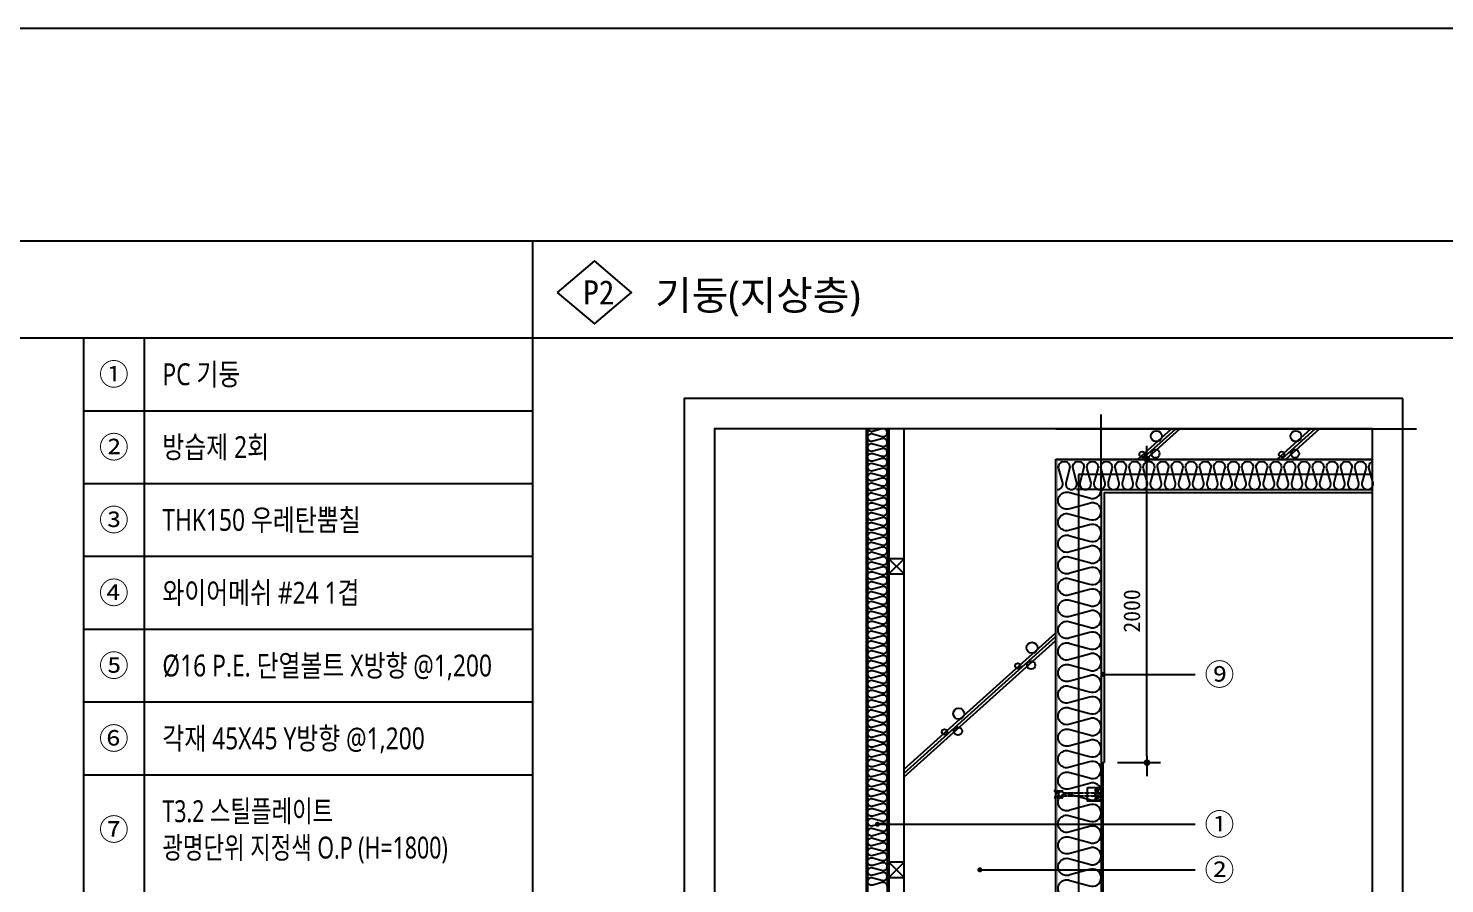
# Model space of a CAD drawing. Header units: millimetres. Extents: x 1008970 to 1091919, y 939088 to 948574.
# Drawn here: x 1065331 to 1069559, y 945790 to 948343 of the extents above; entities that cross this region are included whole.
import ezdxf
from ezdxf.enums import TextEntityAlignment as Align

# ---------------------------------------------------------------- set-up
doc = ezdxf.new("R2010")
doc.units = ezdxf.units.MM
doc.header["$LTSCALE"] = 5
doc.header["$MEASUREMENT"] = 0
doc.header["$PDSIZE"] = -10
doc.linetypes.add('HIDDEN', pattern=[0.375, 0.25, -0.125])
doc.linetypes.add('JIS_02_0.7', pattern=[1.35, 0.75, -0.6])
doc.layers.get('0').update_dxf_attribs({"linetype": 'CONTINUOUS'})
doc.layers.get('Defpoints').update_dxf_attribs({"color": 153, "linetype": 'CONTINUOUS'})
for name, color, linetype in [('0612_ACL WALL', 4, 'CONTINUOUS'), ('5TXT', 7, 'CONTINUOUS'), ('AA-AXIS-DIM7', 7, 'CONTINUOUS'), ('CON', 2, 'CONTINUOUS'), ('conc', 2, 'CONTINUOUS'), ('DIM', 7, 'CONTINUOUS'), ('FIN', 5, 'CONTINUOUS'), ('HATCH', 9, 'CONTINUOUS'), ('TEXT', 7, 'CONTINUOUS'), ('WALL3', 3, 'CONTINUOUS'), ('단열재', 11, 'CONTINUOUS'), ('볼트', 253, 'JIS_02_0.7'), ('일람 벽체', 7, 'CONTINUOUS')]:
    doc.layers.add(name, color=color, linetype=linetype)
doc.styles.add('MG', font='malgun.ttf')
doc.styles.add('돋움', font='')
doc.styles.add('돋움체', font='')
doc.styles.add('한글', font='malgun.ttf')
doc.styles.get('돋움').set_extended_font_data('DotumChe')
doc.styles.get('돋움체').set_extended_font_data('DotumChe')
doc.dimstyles.new('DIM_5', dxfattribs={"dimscale": 5, "dimtxt": 3, "dimasz": 1, "dimexe": 2, "dimexo": 2, "dimgap": 1, "dimtad": 1, "dimdec": 0, "dimzin": 0, "dimdsep": 46, "dimtxsty": 'MG', "dimblk1": 'DIMDOT', "dimblk2": 'DIMDOT', "dimsah": 1, "dimcen": 0.09, "dimdle": 2, "dimclrd": 7, "dimclre": 7, "dimclrt": 3, "dimadec": 0, "dimazin": 0, "dimtfac": 1, "dimtdec": 0, "dimtix": 1, "dimtmove": 2, "dimatfit": 3, "dimldrblk": 'DIMDOT', "dimfxl": 2, "dimtolj": 1, "dimtzin": 0, "dimarcsym": 0})
doc.dimstyles.new('SDIM', dxfattribs={"dimscale": 10, "dimtxt": 2.5, "dimasz": 1, "dimexe": 2, "dimexo": 2, "dimgap": 1, "dimtad": 1, "dimdsep": 46, "dimtxsty": '돋움', "dimblk1": '_RXDOT', "dimblk2": '_RXDOT', "dimsah": 1, "dimcen": 3, "dimclrd": 7, "dimclre": 7, "dimclrt": 3, "dimadec": 0, "dimazin": 0, "dimtfac": 1, "dimtix": 1, "dimtmove": 2, "dimatfit": 3, "dimfxl": 1, "dimtolj": 1, "dimtzin": 0, "dimarcsym": 0})

# ---------------------------------------------------------------- blocks, each defined once
blk = doc.blocks.new('zw$8367')
blk.add_line((1287, 5), (1287, 369))
blk.add_lwpolyline([(913, 374), (1287, 374), (1287, 0), (913, 0)], close=True)
at = {"layer": '볼트'}
for p, q in [((16, 292), (121, 284)), ((16, 268), (235, 268)), ((16, 106), (235, 106)), ((16, 82), (121, 90)), ((40, 243), (40, 131)), ((121, 284), (235, 284)), ((121, 203), (121, 171)), ((121, 90), (235, 90)), ((186, 106), (235, 106)), ((261, 228), (1125, 228)), ((261, 146), (1125, 146)), ((1125, 321), (1125, 53)), ((1125, 236), (1206, 236)), ((1125, 146), (1125, 228)), ((1125, 138), (1206, 138)), ((1133, 329), (1279, 329)), ((1133, 45), (1279, 45)), ((1141, 329), (1141, 45)), ((1157, 329), (1157, 45)), ((1173, 329), (1173, 45)), ((1190, 329), (1190, 45)), ((1206, 329), (1206, 45)), ((1206, 232), (1279, 232)), ((1206, 142), (1279, 142)), ((1287, 321), (1287, 240)), ((1287, 134), (1287, 53))]:
    blk.add_line(p, q, dxfattribs=at)
for centre, radius, start, end in [((16, 276), 16.2, 90, 165.5225), ((16, 284), 16.2, 194.4775, 270), ((16, 90), 16.2, 90, 165.5225), ((16, 98), 16.2, 194.4775, 270), ((64, 243), 24.3, 78.463, 180), ((64, 131), 24.3, 180, 281.537), ((56, 203), 64.9, 0, 78.463), ((56, 171), 64.9, 281.537, 0), ((186, 203), 64.9, 33.0557, 180), ((186, 171), 64.9, 180, 326.9443), ((235, 276), 8.11, 0, 90), ((235, 276), 8.11, 270, 0), ((235, 98), 8.11, 0, 90), ((235, 98), 8.11, 270, 0), ((261, 252), 24.3, 213.0557, 270), ((261, 122), 24.3, 90, 146.9443), ((1133, 321), 8.11, 90, 180), ((1133, 53), 8.11, 180, 270), ((1279, 321), 8.11, 0, 90), ((1279, 240), 8.11, 270, 0), ((1279, 134), 8.11, 0, 90), ((1279, 53), 8.11, 270, 0)]:
    blk.add_arc(centre, radius, start, end, dxfattribs=at)
blk = doc.blocks.new('DIMDOT')
at = {"linetype": 'Continuous'}
blk.add_line((-2, 0), (2, 0), dxfattribs=at)
for radius in [0.5, 0.25]:
    blk.add_circle((0, 0), radius, dxfattribs=at)
blk = doc.blocks.new('_RXDOT')
at = {"color": 0, "linetype": 'ByBlock'}
blk.add_line((-1, 0), (2, 0), dxfattribs=at)
at = {"color": 0, "linetype": 'ByBlock', "const_width": 0.5}
blk.add_lwpolyline([(-0.25, 0, 1), (0.25, 0, 1)], format="xyb", close=True, dxfattribs=at)
blk = doc.blocks.new('*D18')
at = {"layer": 'Defpoints', "color": 0, "transparency": 16777216}
for p in [(1068542.9, 947056.8), (1068670.6, 947056.8), (1068542.9, 946151.3)]:
    blk.add_point(p, dxfattribs=at)
at = {"layer": 'DIM', "color": 7, "lineweight": -2, "transparency": 16777216}
for p, q in [((1068582.9, 947056.8), (1068710.6, 947056.8)), ((1068670.6, 946171.3), (1068670.6, 947036.8)), ((1068582.9, 946151.3), (1068710.6, 946151.3))]:
    blk.add_line(p, q, dxfattribs=at)
at = {"layer": 'DIM', "color": 7, "lineweight": -2, "transparency": 16777216, "xscale": 20, "yscale": 20, "zscale": 20}
for p, rotation in [((1068670.6, 947056.8), 90), ((1068670.6, 946151.3), 270)]:
    blk.add_blockref('_RXDOT', p, dxfattribs=dict(at, rotation=rotation))
at = {"layer": 'DIM', "color": 3, "transparency": 16777216, "insert": (1068625.6, 946604), "char_height": 50, "attachment_point": 5, "rotation": 90, "style": '돋움'}
blk.add_mtext('\\A1;2000', dxfattribs=at)

msp = doc.modelspace()

# ---------------------------------------------------------------- linework, layer by layer
for p, q in [((1073767.213, 948342.513), (1059370.333, 948342.513)), ((1065495.993, 947418.938), (1065495.993, 943443.944)), ((1065677.086, 947418.938), (1065677.086, 943443.944)), ((1065495.993, 947201.626), (1066836.082, 947201.626)), ((1065495.993, 946984.314), (1066836.082, 946984.314)), ((1065495.993, 946767.003), (1066836.082, 946767.003)), ((1065495.993, 946549.691), (1066836.082, 946549.691)), ((1065495.993, 946332.379), (1066836.082, 946332.379)), ((1065495.993, 946115.067), (1066836.082, 946115.067))]:
    msp.add_line(p, q)
msp.add_lwpolyline([(1073536.528, 939179.201), (1059664.794, 939179.201), (1059664.794, 947708.687), (1073536.528, 947708.687)], close=True)
at = {"color": 6}
msp.add_lwpolyline([(1068402.538, 943724.638, 0.905, 0.905, 0), (1068402.538, 947052.224, 0.905, 0.905, 0), (1069344.222, 947052.224, 0.905, 0.905, 0)], format="xyseb", dxfattribs=at)
at = {"layer": '0612_ACL WALL', "linetype": 'ByBlock'}
for p, q in [((1067832.094, 947147.298), (1067832.094, 943634.092)), ((1067836.622, 947147.298), (1067836.622, 943634.092)), ((1067895.477, 947147.298), (1067895.477, 943634.092)), ((1067900.004, 947147.298), (1067900.004, 943634.092))]:
    msp.add_line(p, q, dxfattribs=at)
at = {"layer": '5TXT'}
for p, q in [((1066836.082, 947708.687), (1066836.082, 939179.201)), ((1059664.794, 947418.938), (1073536.528, 947418.938))]:
    msp.add_line(p, q, dxfattribs=at)
at = {"layer": 'CON', "ltscale": 5}
for p, q in [((1067945.277, 943634.092), (1067945.277, 947147.298)), ((1068398.01, 947056.752), (1069344.222, 947056.752)), ((1068398.01, 943724.638), (1068398.01, 947056.752))]:
    msp.add_line(p, q, dxfattribs=at)
at = {"layer": 'conc', "color": 3}
for p, q in [((1067900.004, 946759.674), (1067945.277, 946714.401)), ((1067900.004, 946714.401), (1067945.277, 946759.674)), ((1067900.004, 945854.208), (1067945.277, 945808.935)), ((1067900.004, 945808.935), (1067945.277, 945854.208))]:
    msp.add_line(p, q, dxfattribs=at)
for points in [[(1067900.004, 946714.401), (1067945.277, 946714.401), (1067945.277, 946759.674), (1067900.004, 946759.674)], [(1067900.004, 945808.935), (1067945.277, 945808.935), (1067945.277, 945854.208), (1067900.004, 945854.208)]]:
    msp.add_lwpolyline(points, close=True, dxfattribs=at)
at = {"layer": 'Defpoints'}
for p, q in [((1068533.83, 946966.205), (1068533.83, 947190.368)), ((1068398.01, 947147.298), (1069474.878, 947147.298)), ((1068533.83, 946966.205), (1068459.994, 946966.205))]:
    msp.add_line(p, q, dxfattribs=at)
at = {"layer": 'Defpoints', "color": 139}
for points in [[(1069434.768, 947237.845), (1067288.815, 947237.845), (1067288.815, 943543.545), (1069434.768, 943543.545)], [(1069344.222, 947147.298), (1067379.361, 947147.298), (1067379.361, 943634.092), (1069344.222, 943634.092)]]:
    msp.add_lwpolyline(points, close=True, dxfattribs=at)
at = {"layer": 'FIN'}
for p, q in [((1068542.885, 946957.15), (1069344.222, 946957.15)), ((1068542.885, 946957.15), (1068542.885, 946151.286)), ((1068533.814, 946151.286), (1068542.885, 946151.286))]:
    msp.add_line(p, q, dxfattribs=at)
at = {"layer": 'HATCH'}
for p, q in [((1068642.905, 947056.752), (1068743.512, 947147.298)), ((1068655.71, 947056.752), (1068756.317, 947147.298)), ((1068668.515, 947056.752), (1068769.122, 947147.298)), ((1069059.432, 947056.752), (1069160.04, 947147.298)), ((1069072.238, 947056.752), (1069172.845, 947147.298)), ((1069085.043, 947056.752), (1069185.65, 947147.298)), ((1067945.277, 946131.615), (1068398.01, 946539.074)), ((1067945.277, 946120.09), (1068398.01, 946527.55)), ((1067945.277, 946108.565), (1068398.01, 946516.025))]:
    msp.add_line(p, q, dxfattribs=at)
for centre, radius in [((1068698.515, 947125.57), 16.298), ((1069115.043, 947125.57), 16.298), ((1068656.077, 947071.331), 8.149), ((1068696.067, 947073.37), 12.224), ((1069072.605, 947071.331), 8.149), ((1069112.594, 947073.37), 12.224), ((1068327.403, 946494.297), 16.298), ((1068284.965, 946440.057), 8.149), ((1068324.955, 946442.096), 12.224), ((1068108.685, 946297.45), 16.298), ((1068066.247, 946243.211), 8.149), ((1068106.237, 946245.25), 12.224)]:
    msp.add_circle(centre, radius, dxfattribs=at)
at = {"layer": 'WALL3'}
msp.add_line((1068538.357, 946151.286), (1068538.357, 943815.185), dxfattribs=at)
at = {"layer": 'WALL3', "linetype": 'HIDDEN'}
msp.add_lwpolyline([(1069344.222, 947011.478), (1068465.92, 947011.478), (1068465.92, 943724.638)], dxfattribs=at)
at = {"layer": '단열재'}
for q in [(1068533.83, 943815.185), (1069344.222, 946966.205)]:
    msp.add_line((1068533.83, 946966.205), q, dxfattribs=at)
at = {"layer": '단열재', "color": 9}
msp.add_lwpolyline([(1067895.477, 945782.309, 0.52485566), (1067879.527, 945793.315), (1067852.571, 945786.017, -1.44919786), (1067852.571, 945808.029), (1067879.527, 945800.731, 0.52485566), (1067895.477, 945811.736, 0.52485566), (1067879.527, 945822.742), (1067852.571, 945815.444, -1.44919786), (1067852.571, 945837.456), (1067879.527, 945830.158, 0.52485566), (1067895.477, 945841.164, 0.52485566), (1067879.527, 945852.17), (1067852.571, 945844.872, -1.44919786), (1067852.571, 945866.884), (1067879.527, 945859.586, 0.52485566), (1067895.477, 945870.592, 0.52485566), (1067879.527, 945881.598), (1067852.571, 945874.3, -1.44919786), (1067852.571, 945896.311), (1067879.527, 945889.013, 0.52485566), (1067895.477, 945900.019, 0.52485566), (1067879.527, 945911.025), (1067852.571, 945903.727, -1.44919786), (1067852.571, 945925.739), (1067879.527, 945918.441, 0.52485566), (1067895.477, 945929.447, 0.52485566), (1067879.527, 945940.453), (1067852.571, 945933.155, -1.44919786), (1067852.571, 945955.167), (1067879.527, 945947.869, 0.52485566), (1067895.477, 945958.875, 0.52485566), (1067879.527, 945969.881), (1067852.571, 945962.582, -1.44919786), (1067852.571, 945984.594), (1067879.527, 945977.296, 0.52485566), (1067895.477, 945988.302, 0.52485566), (1067879.527, 945999.308), (1067852.571, 945992.01, -1.44919786), (1067852.571, 946014.022), (1067879.527, 946006.724, 0.52485566), (1067895.477, 946017.73, 0.52485566), (1067879.527, 946028.736), (1067852.571, 946021.438, -1.44919786), (1067852.571, 946043.45), (1067879.527, 946036.152, 0.52485566), (1067895.477, 946047.158, 0.52485566), (1067879.527, 946058.163), (1067852.571, 946050.865, -1.44919786), (1067852.571, 946072.877), (1067879.527, 946065.579, 0.52485566), (1067895.477, 946076.585, 0.52485566), (1067879.527, 946087.591), (1067852.571, 946080.293, -1.44919786), (1067852.571, 946102.305), (1067879.527, 946095.007, 0.52485566), (1067895.477, 946106.013, 0.52485566), (1067879.527, 946117.019), (1067852.571, 946109.721, -1.44919786), (1067852.571, 946131.733), (1067879.527, 946124.434, 0.52485566), (1067895.477, 946135.44, 0.52485566), (1067879.527, 946146.446), (1067852.571, 946139.148, -1.44919786), (1067852.571, 946161.16), (1067879.527, 946153.862, 0.52485566), (1067895.477, 946164.868, 0.52485566), (1067879.527, 946175.874), (1067852.571, 946168.576, -1.44919786), (1067852.571, 946190.588), (1067879.527, 946183.29, 0.52485566), (1067895.477, 946194.296, 0.52485566), (1067879.527, 946205.302), (1067852.571, 946198.004, -1.44919786), (1067852.571, 946220.015), (1067879.527, 946212.717, 0.52485566), (1067895.477, 946223.723, 0.52485566), (1067879.527, 946234.729), (1067852.571, 946227.431, -1.44919786), (1067852.571, 946249.443), (1067879.527, 946242.145, 0.52485566), (1067895.477, 946253.151, 0.52485566), (1067879.527, 946264.157), (1067852.571, 946256.859, -1.44919786), (1067852.571, 946278.871), (1067879.527, 946271.573, 0.52485566), (1067895.477, 946282.579, 0.52485566), (1067879.527, 946293.585), (1067852.571, 946286.286, -1.44919786), (1067852.571, 946308.298), (1067879.527, 946301, 0.52485566), (1067895.477, 946312.006, 0.52485566), (1067879.527, 946323.012), (1067852.571, 946315.714, -1.44919786), (1067852.571, 946337.726), (1067879.527, 946330.428, 0.52485566), (1067895.477, 946341.434, 0.52485566), (1067879.527, 946352.44), (1067852.571, 946345.142, -1.44919786), (1067852.571, 946367.154), (1067879.527, 946359.856, 0.52485566), (1067895.477, 946370.861, 0.52485566), (1067879.527, 946381.867), (1067852.571, 946374.569, -1.44919786), (1067852.571, 946396.581), (1067879.527, 946389.283, 0.52485566), (1067895.477, 946400.289, 0.52485566), (1067879.527, 946411.295), (1067852.571, 946403.997, -1.44919786), (1067852.571, 946426.009), (1067879.527, 946418.711, 0.52485566), (1067895.477, 946429.717, 0.52485566), (1067879.527, 946440.723), (1067852.571, 946433.425, -1.44919786), (1067852.571, 946455.436), (1067879.527, 946448.138, 0.52485566), (1067895.477, 946459.144, 0.52485566), (1067879.527, 946470.15), (1067852.571, 946462.852, -1.44919786), (1067852.571, 946484.864), (1067879.527, 946477.566, 0.52485566), (1067895.477, 946488.572, 0.52485566), (1067879.527, 946499.578), (1067852.571, 946492.28, -1.44919786), (1067852.571, 946514.292), (1067879.527, 946506.994, 0.52485566), (1067895.477, 946518, 0.52485566), (1067879.527, 946529.006), (1067852.571, 946521.708, -1.44919786), (1067852.571, 946543.719), (1067879.527, 946536.421, 0.52485566), (1067895.477, 946547.427, 0.52485566), (1067879.527, 946558.433), (1067852.571, 946551.135, -1.44919786), (1067852.571, 946573.147), (1067879.527, 946565.849, 0.52485566), (1067895.477, 946576.855, 0.52485566), (1067879.527, 946587.861), (1067852.571, 946580.563, -1.44919786), (1067852.571, 946602.575), (1067879.527, 946595.277, 0.52485566), (1067895.477, 946606.283, 0.52485566), (1067879.527, 946617.288), (1067852.571, 946609.99, -1.44919786), (1067852.571, 946632.002), (1067879.527, 946624.704, 0.52485566), (1067895.477, 946635.71, 0.52485566), (1067879.527, 946646.716), (1067852.571, 946639.418, -1.44919786), (1067852.571, 946661.43), (1067879.527, 946654.132, 0.52485566), (1067895.477, 946665.138, 0.52485566), (1067879.527, 946676.144), (1067852.571, 946668.846, -1.44919786), (1067852.571, 946690.858), (1067879.527, 946683.56, 0.52485566), (1067895.477, 946694.565, 0.52485566), (1067879.527, 946705.571), (1067852.571, 946698.273, -1.44919786), (1067852.571, 946720.285), (1067879.527, 946712.987, 0.52485566), (1067895.477, 946723.993, 0.52485566), (1067879.527, 946734.999), (1067852.571, 946727.701, -1.44919786), (1067852.571, 946749.713), (1067879.527, 946742.415, 0.52485566), (1067895.477, 946753.421, 0.52485566), (1067879.527, 946764.427), (1067852.571, 946757.129, -1.44919786), (1067852.571, 946779.14), (1067879.527, 946771.842, 0.52485566), (1067895.477, 946782.848, 0.52485566), (1067879.527, 946793.854), (1067852.571, 946786.556, -1.44919786), (1067852.571, 946808.568), (1067879.527, 946801.27, 0.52485566), (1067895.477, 946812.276, 0.52485566), (1067879.527, 946823.282), (1067852.571, 946815.984, -1.44919786), (1067852.571, 946837.996), (1067879.527, 946830.698, 0.52485566), (1067895.477, 946841.704, 0.52485566), (1067879.527, 946852.71), (1067852.571, 946845.411, -1.44919786), (1067852.571, 946867.423), (1067879.527, 946860.125, 0.52485566), (1067895.477, 946871.131, 0.52485566), (1067879.527, 946882.137), (1067852.571, 946874.839, -1.44919786), (1067852.571, 946896.851), (1067879.527, 946889.553, 0.52485566), (1067895.477, 946900.559, 0.52485566), (1067879.527, 946911.565), (1067852.571, 946904.267, -1.44919786), (1067852.571, 946926.279), (1067879.527, 946918.981, 0.52485566), (1067895.477, 946929.987, 0.52485566), (1067879.527, 946940.992), (1067852.571, 946933.694, -1.44919786), (1067852.571, 946955.706), (1067879.527, 946948.408, 0.52485566), (1067895.477, 946959.414, 0.52485566), (1067879.527, 946970.42), (1067852.571, 946963.122, -1.44919786), (1067852.571, 946985.134), (1067879.527, 946977.836, 0.52485566), (1067895.477, 946988.842, 0.52485566), (1067879.527, 946999.848), (1067852.571, 946992.55, -1.44919786), (1067852.571, 947014.562), (1067879.527, 947007.263, 0.52485566), (1067895.477, 947018.269, 0.52485566), (1067879.527, 947029.275), (1067852.571, 947021.977, -1.44919786), (1067852.571, 947043.989), (1067879.527, 947036.691, 0.52485566), (1067895.477, 947047.697, 0.52485566), (1067879.527, 947058.703), (1067852.571, 947051.405, -1.44919786), (1067852.571, 947073.417), (1067879.527, 947066.119, 0.52485566), (1067895.477, 947077.125, 0.52485566), (1067879.527, 947088.131), (1067852.571, 947080.833, -1.44919786), (1067852.571, 947102.844), (1067879.527, 947095.546, 0.52485566), (1067895.477, 947106.552, 0.52485566), (1067879.527, 947117.558), (1067852.571, 947110.26, -1.44919786), (1067852.571, 947132.272), (1067879.527, 947124.974, 0.52485566), (1067895.477, 947135.98, 0.52485566), (1067879.527, 947146.986), (1067852.571, 947139.688, -0.43492395), (1067837.122, 947147.298, -0.43492395)], format="xyb", dxfattribs=at)
at = {"layer": '단열재'}
for points in [[(1068402.538, 946966.205, 0.52485566), (1068418.285, 946989.026), (1068407.843, 947027.593, -1.44919786), (1068439.337, 947027.593), (1068428.895, 946989.026, 0.52485566), (1068444.642, 946966.205, 0.52485566), (1068460.389, 946989.026), (1068449.947, 947027.593, -1.44919786), (1068481.441, 947027.593), (1068470.999, 946989.026, 0.52485566), (1068486.746, 946966.205, 0.52485566), (1068502.493, 946989.026), (1068492.051, 947027.593, -1.44919786), (1068523.545, 947027.593), (1068513.103, 946989.026, 0.52485566), (1068528.85, 946966.205, 0.52485566), (1068544.597, 946989.026), (1068534.155, 947027.593, -1.44919786), (1068565.649, 947027.593), (1068555.207, 946989.026, 0.52485566), (1068570.954, 946966.205, 0.52485566), (1068586.701, 946989.026), (1068576.259, 947027.593, -1.44919786), (1068607.753, 947027.593), (1068597.311, 946989.026, 0.52485566), (1068613.058, 946966.205, 0.52485566), (1068628.805, 946989.026), (1068618.363, 947027.593, -1.44919786), (1068649.857, 947027.593), (1068639.416, 946989.026, 0.52485566), (1068655.163, 946966.205, 0.52485566), (1068670.909, 946989.026), (1068660.468, 947027.593, -1.44919786), (1068691.962, 947027.593), (1068681.52, 946989.026, 0.52485566), (1068697.267, 946966.205, 0.52485566), (1068713.014, 946989.026), (1068702.572, 947027.593, -1.44919786), (1068734.066, 947027.593), (1068723.624, 946989.026, 0.52485566), (1068739.371, 946966.205, 0.52485566), (1068755.118, 946989.026), (1068744.676, 947027.593, -1.44919786), (1068776.17, 947027.593), (1068765.728, 946989.026, 0.52485566), (1068781.475, 946966.205, 0.52485566), (1068797.222, 946989.026), (1068786.78, 947027.593, -1.44919786), (1068818.274, 947027.593), (1068807.832, 946989.026, 0.52485566), (1068823.579, 946966.205, 0.52485566), (1068839.326, 946989.026), (1068828.884, 947027.593, -1.44919786), (1068860.378, 947027.593), (1068849.936, 946989.026, 0.52485566), (1068865.683, 946966.205, 0.52485566), (1068881.43, 946989.026), (1068870.988, 947027.593, -1.44919786), (1068902.482, 947027.593), (1068892.04, 946989.026, 0.52485566), (1068907.787, 946966.205, 0.52485566), (1068923.534, 946989.026), (1068913.093, 947027.593, -1.44919786), (1068944.586, 947027.593), (1068934.145, 946989.026, 0.52485566), (1068949.892, 946966.205, 0.52485566), (1068965.639, 946989.026), (1068955.197, 947027.593, -1.44919786), (1068986.691, 947027.593), (1068976.249, 946989.026, 0.52485566), (1068991.996, 946966.205, 0.52485566), (1069007.743, 946989.026), (1068997.301, 947027.593, -1.44919786), (1069028.795, 947027.593), (1069018.353, 946989.026, 0.52485566), (1069034.1, 946966.205, 0.52485566), (1069049.847, 946989.026), (1069039.405, 947027.593, -1.44919786), (1069070.899, 947027.593), (1069060.457, 946989.026, 0.52485566), (1069076.204, 946966.205, 0.52485566), (1069091.951, 946989.026), (1069081.509, 947027.593, -1.44919786), (1069113.003, 947027.593), (1069102.561, 946989.026, 0.52485566), (1069118.308, 946966.205, 0.52485566), (1069134.055, 946989.026), (1069123.613, 947027.593, -1.44919786), (1069155.107, 947027.593), (1069144.665, 946989.026, 0.52485566), (1069160.412, 946966.205, 0.52485566), (1069176.159, 946989.026), (1069165.717, 947027.593, -1.44919786), (1069197.211, 947027.593), (1069186.77, 946989.026, 0.52485566), (1069202.516, 946966.205, 0.52485566), (1069218.263, 946989.026), (1069207.822, 947027.593, -1.44919786), (1069239.316, 947027.593), (1069228.874, 946989.026, 0.52485566), (1069244.621, 946966.205, 0.52485566), (1069260.368, 946989.026), (1069249.926, 947027.593, -1.44919786), (1069281.42, 947027.593), (1069270.978, 946989.026, 0.52485566), (1069286.725, 946966.205, 0.52485566), (1069302.472, 946989.026), (1069292.03, 947027.593, -1.44919786), (1069323.524, 947027.593), (1069313.082, 946989.026, 0.52485566), (1069328.829, 946966.205, 0.52485566), (1069344.576, 946989.026), (1069334.134, 947027.593, -0.42012001), (1069344.222, 947049.434, -0.42012001)], [(1068440.098, 945751.927, -1.44919786), (1068440.098, 945800.014), (1068498.986, 945784.071, 0.52485566), (1068533.83, 945808.115, 0.52485566), (1068498.986, 945832.158), (1068440.098, 945816.215, -1.44919786), (1068440.098, 945864.302), (1068498.986, 945848.359, 0.52485566), (1068533.83, 945872.403, 0.52485566), (1068498.986, 945896.446), (1068440.098, 945880.503, -1.44919786), (1068440.098, 945928.59), (1068498.986, 945912.647, 0.52485566), (1068533.83, 945936.691, 0.52485566), (1068498.986, 945960.734), (1068440.098, 945944.791, -1.44919786), (1068440.098, 945992.878), (1068498.986, 945976.935, 0.52485566), (1068533.83, 946000.979, 0.52485566), (1068498.986, 946025.022), (1068440.098, 946009.079, -1.44919786), (1068440.098, 946057.167), (1068498.986, 946041.223, 0.52485566), (1068533.83, 946065.267, 0.52485566), (1068498.986, 946089.311), (1068440.098, 946073.367, -1.44919786), (1068440.098, 946121.455), (1068498.986, 946105.511, 0.52485566), (1068533.83, 946129.555, 0.52485566), (1068498.986, 946153.599), (1068440.098, 946137.655, -1.44919786), (1068440.098, 946185.743), (1068498.986, 946169.799, 0.52485566), (1068533.83, 946193.843, 0.52485566), (1068498.986, 946217.887), (1068440.098, 946201.943, -1.44919786), (1068440.098, 946250.031), (1068498.986, 946234.087, 0.52485566), (1068533.83, 946258.131, 0.52485566), (1068498.986, 946282.175), (1068440.098, 946266.231, -1.44919786), (1068440.098, 946314.319), (1068498.986, 946298.375, 0.52485566), (1068533.83, 946322.419, 0.52485566), (1068498.986, 946346.463), (1068440.098, 946330.519, -1.44919786), (1068440.098, 946378.607), (1068498.986, 946362.663, 0.52485566), (1068533.83, 946386.707, 0.52485566), (1068498.986, 946410.751), (1068440.098, 946394.807, -1.44919786), (1068440.098, 946442.895), (1068498.986, 946426.951, 0.52485566), (1068533.83, 946450.995, 0.52485566), (1068498.986, 946475.039), (1068440.098, 946459.095, -1.44919786), (1068440.098, 946507.183), (1068498.986, 946491.24, 0.52485566), (1068533.83, 946515.283, 0.52485566), (1068498.986, 946539.327), (1068440.098, 946523.384, -1.44919786), (1068440.098, 946571.471), (1068498.986, 946555.528, 0.52485566), (1068533.83, 946579.571, 0.52485566), (1068498.986, 946603.615), (1068440.098, 946587.672, -1.44919786), (1068440.098, 946635.759), (1068498.986, 946619.816, 0.52485566), (1068533.83, 946643.859, 0.52485566), (1068498.986, 946667.903), (1068440.098, 946651.96, -1.44919786), (1068440.098, 946700.047), (1068498.986, 946684.104, 0.52485566), (1068533.83, 946708.147, 0.52485566), (1068498.986, 946732.191), (1068440.098, 946716.248, -1.44919786), (1068440.098, 946764.335), (1068498.986, 946748.392, 0.52485566), (1068533.83, 946772.435, 0.52485566), (1068498.986, 946796.479), (1068440.098, 946780.536, -1.44919786), (1068440.098, 946828.623), (1068498.986, 946812.68, 0.52485566), (1068533.83, 946836.724, 0.52485566), (1068498.986, 946860.767), (1068440.098, 946844.824, -1.44919786), (1068440.098, 946892.911), (1068498.986, 946876.968, 0.52485566), (1068533.83, 946901.012, 0.52485566), (1068498.986, 946925.055), (1068440.098, 946909.112, -1.44919786), (1068440.098, 946957.199), (1068498.986, 946941.256, 0.52485566), (1068533.83, 946965.3, 0.00880334), (1068533.814, 946966.205, 0.00880334)]]:
    msp.add_lwpolyline(points, format="xyb", dxfattribs=at)
at = {"layer": '일람 벽체'}
msp.add_lwpolyline([(1066909.64, 947554.737), (1067020.961, 947460.697), (1067132.281, 947554.737), (1067020.961, 947648.777)], close=True, dxfattribs=at)

# ---------------------------------------------------------------- block references
at = {"layer": 'Defpoints', "xscale": 0.1089322188955256, "yscale": 0.1089322188955256, "zscale": 0.1089322188955256}
msp.add_blockref('zw$8367', (1068393.651, 946036.351), dxfattribs=at)

# ---------------------------------------------------------------- texts
at = {"style": '한글'}
msp.add_text('기둥(지상층)', height=86.9247, dxfattribs=at).set_placement((1067202.717, 947545.705), align=Align.MIDDLE_LEFT)
for s, p in [('①', (1065586.539, 947310.282)), ('②', (1065586.539, 947092.97)), ('③', (1065586.539, 946875.659)), ('④', (1065586.539, 946658.347)), ('⑤', (1065586.539, 946441.035)), ('⑨', (1068886.962, 946414.585)), ('⑥', (1065586.539, 946223.723)), ('⑦', (1065586.539, 945952.084)), ('①', (1068886.962, 945967.391)), ('②', (1068886.962, 945831.572))]:
    msp.add_text(s, height=65.194, dxfattribs=at).set_placement(p, align=Align.MIDDLE_CENTER)
for s, height, width, p in [('PC 기둥', 65.1935, 0.8, (1065731.414, 947310.282)), ('방습제 2회', 65.1935, 0.8, (1065731.414, 947092.97)), ('THK150 우레탄뿜칠', 65.19353, 0.8, (1065731.414, 946875.659)), ('와이어메쉬 #24 1겹', 65.19353, 0.8, (1065731.414, 946658.347)), ('Ø16 P.E. 단열볼트 X방향 @1,200', 65.19353, 0.8, (1065731.414, 946441.035)), ('각재 45X45 Y방향 @1,200', 65.19353, 0.8, (1065731.414, 946223.723)), ('T3.2 스틸플레이트', 65.19353, 0.75, (1065731.414, 946006.412)), ('광명단위 지정색 O.P (H=1800)', 65.19353, 0.75, (1065731.414, 945897.756))]:
    msp.add_text(s, height=height, dxfattribs=dict(at, width=width)).set_placement(p, align=Align.MIDDLE_LEFT)
at = {"layer": 'TEXT', "style": '돋움체'}
msp.add_text('P2', height=72, dxfattribs=at).set_placement((1067034.287, 947554.737), align=Align.MIDDLE_CENTER)

# ---------------------------------------------------------------- dimensions: what is measured, and where the dimension line sits
at = {"layer": 'DIM'}
dim = msp.add_aligned_dim(p1=(1068542.885, 946151.286), p2=(1068542.885, 947056.752), distance=-127.705, text='2000', dimstyle='SDIM', override={"dimscale": 20, "dimtxsty": '돋움'}, dxfattribs=at)
dim.commit()
dim.dimension.update_dxf_attribs({"geometry": '*D18', "text_midpoint": (1068625.557, 946604.019)})

# ---------------------------------------------------------------- leaders
at = {"layer": 'AA-AXIS-DIM7'}
for points in [[(1068538.357, 946414.585), (1068702.816, 946414.585), (1068814.524, 946414.585)], [(1067866.049, 945967.391), (1068702.816, 945967.391), (1068814.524, 945967.391)], [(1068171.644, 945831.572), (1068702.816, 945831.572), (1068814.524, 945831.572)]]:
    msp.add_leader(points, dimstyle='DIM_5', override={"dimasz": 3, "dimclrd": 4, "dimldrblk": 'Dot', "dimarcsym": 1}, dxfattribs=at)

doc.saveas('drawing.dxf')
